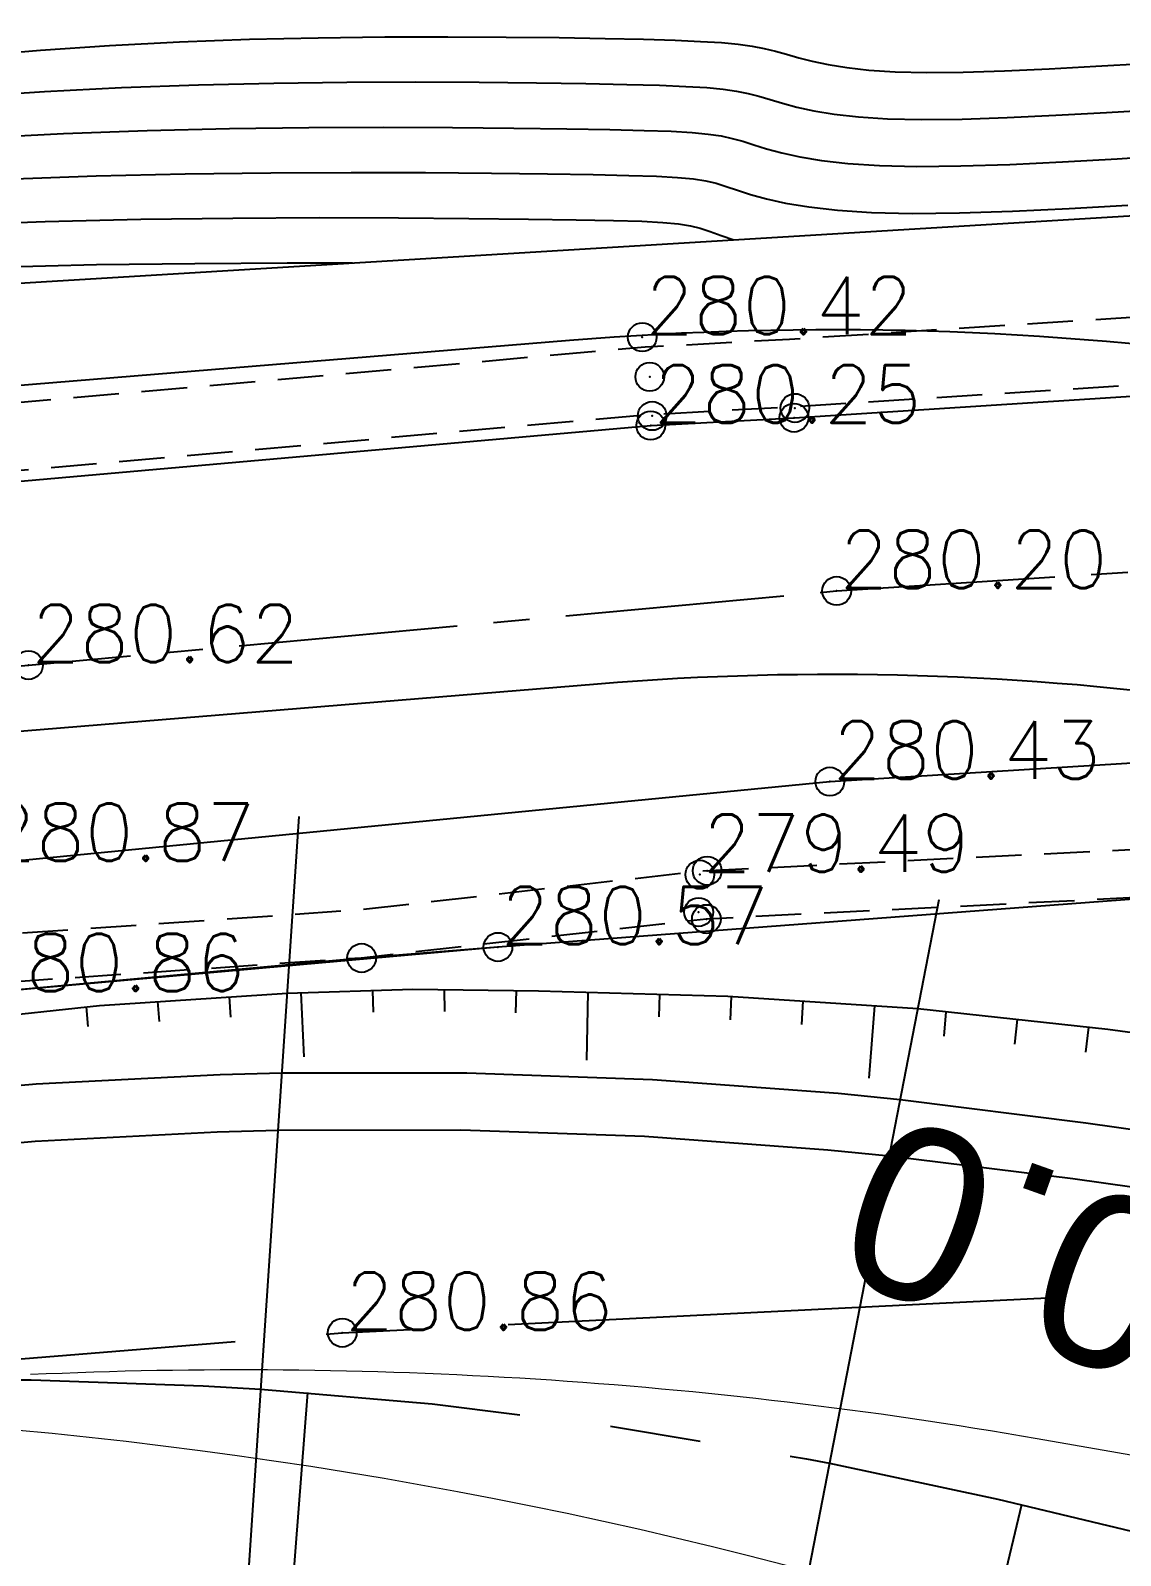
# Model space of a CAD drawing. Header units: millimetres. Extents: x 524954 to 526204, y 9523489 to 9524010.
# Drawn here: x 525146.35 to 525165.33, y 9523768.77 to 9523795.34 of the extents above; entities that cross this region are included whole.
import ezdxf
from ezdxf.enums import TextEntityAlignment as Align

# ---------------------------------------------------------------- set-up
doc = ezdxf.new("R2010")
doc.units = ezdxf.units.MM
doc.header["$PDMODE"] = 32
doc.header["$PDSIZE"] = 0.5
doc.linetypes.add('AXES2', pattern=[28.575, 19.05, -3.175, 3.175, -3.175])
doc.linetypes.add('CACHE2', pattern=[4.7625, 3.175, -1.5875])
for name, color, linetype in [('Axe_Route_Existante', 1, 'AXES2'), ('Bord_Route_Existante', 6, 'Continuous'), ('Caniveau', 5, 'CACHE2'), ('CN_01_00', 3, 'Continuous'), ('CN_02_00', 4, 'Continuous'), ('CN_05_00', 6, 'Continuous'), ('Route - Axe Route de la corniche 1 - Restitution en plan - Axe', 1, 'AXES2'), ('Route - Axe Route de la corniche 1 - Restitution en plan - GEM_Berme', 7, 'Continuous'), ('Route - Axe Route de la corniche 1 - Restitution en plan - GEM_Bretelle', 7, 'Continuous'), ('Route - Axe Route de la corniche 1 - Restitution en plan - Talus déblais', 1, 'Continuous'), ('Route - Axe Route de la corniche 1 - Tabulations', 7, 'Continuous'), ('Route - Axe Route de la corniche 1 - Textes - Arcs', 5, 'Continuous'), ('Route - Giratoire 1+ - Restitution en plan - GEM_ACC', 7, 'Continuous'), ('Route - Giratoire 1+ - Textes - Tabulations', 7, 'Continuous'), ('TopoAlt', 3, 'Continuous'), ('TOPOJIS', 7, 'Continuous')]:
    doc.layers.add(name, color=color, linetype=linetype)
doc.layers.add('Bord_Route_Existante_POLY3D', color=6, linetype='Continuous', plot=False)
doc.layers.add('Giratoire - Nouveau Giratoire1 - Marquages', color=176, linetype='Continuous', lineweight=0)
doc.layers.add('Trottoir', color=7, linetype='Continuous', true_color=0xff6666)
doc.styles.add('Affichages route', font='arial.ttf', dxfattribs={"height": 0.5})
doc.styles.add('Simplex 1.0', font='Simplex.shx', dxfattribs={"width": 0.99, "height": 1})

# ---------------------------------------------------------------- blocks, each defined once
blk = doc.blocks.new('TCPOINT M')
at = {"color": 0}
blk.add_point((0, 0), dxfattribs=at)
at = {"layer": 'TopoAlt', "style": 'Simplex 1.0', "width": 0.99}
blk.add_attdef('ALT', (0.15, 0.15), '', height=1, dxfattribs=at)
blk = doc.blocks.new('MENSURA_TALSYM_1')
at = {"layer": 'Route - Axe Route de la corniche 1 - Restitution en plan - Talus déblais'}
for p, q in [((525151.115, 9523777.456), (525151.06, 9523778.573)), ((525152.319, 9523778.232), (525152.31, 9523778.611)), ((525153.563, 9523778.243), (525153.559, 9523778.625)), ((525154.803, 9523778.223), (525154.809, 9523778.608)), ((525156.037, 9523777.398), (525156.059, 9523778.579)), ((525157.297, 9523778.152), (525157.308, 9523778.545)), ((525147.349, 9523777.985), (525147.319, 9523778.326)), ((525148.595, 9523778.069), (525148.565, 9523778.417)), ((525149.835, 9523778.144), (525149.812, 9523778.5)), ((525158.539, 9523778.101), (525158.558, 9523778.509)), ((525159.78, 9523778.017), (525159.805, 9523778.427)), ((525160.955, 9523777.084), (525161.052, 9523778.345)), ((525162.261, 9523777.817), (525162.298, 9523778.242)), ((525163.495, 9523777.677), (525163.541, 9523778.107)), ((525164.732, 9523777.537), (525164.783, 9523777.972))]:
    blk.add_line(p, q, dxfattribs=at)

msp = doc.modelspace()

# ---------------------------------------------------------------- linework, layer by layer
at = {"layer": 'Axe_Route_Existante', "ltscale": 0.5, "flags": 128}
msp.add_lwpolyline([(524973.101, 9523802.49), (525007.26, 9523792.779), (525027.54, 9523787.364), (525056.127, 9523779.755), (525082.674, 9523773.102), (525107.546, 9523770.048), (525120.684, 9523770.139), (525151.777, 9523772.648), (525176.899, 9523773.894), (525199.324, 9523771.095), (525218.337, 9523765.264), (525227.192, 9523761.534), (525233.843, 9523758.094), (525246.468, 9523751.167), (525256.506, 9523745.531), (525267.014, 9523739.694), (525277.691, 9523733.704), (525288.849, 9523727.299), (525294.632, 9523724.022), (525301.927, 9523719.966), (525310.691, 9523715.333), (525328.32, 9523705.784), (525328.32, 9523705.784), (525337.316, 9523700.691), (525351.138, 9523692.703), (525363.696, 9523685.45), (525368.801, 9523682.627), (525375.475, 9523679.109), (525390.225, 9523670.468), (525400.9, 9523665.019), (525419.619, 9523658.456), (525435.368, 9523656.046), (525454.334, 9523656.625), (525476.288, 9523660.734), (525488.784, 9523664.768), (525501.859, 9523668.012), (525521.809, 9523675.315), (525541.116, 9523687.802), (525552.62, 9523697.708), (525562.351, 9523710.18), (525568.681, 9523722.572), (525575.059, 9523738.704), (525576.995, 9523751.051), (525577.798, 9523776.069), (525576.166, 9523799.52), (525574.181, 9523815.429), (525572.049, 9523834.204), (525569.92, 9523851.041), (525567.326, 9523868.19), (525565.579, 9523885.379), (525563.689, 9523903.219), (525561.356, 9523920.701), (525558.839, 9523938.161)], dxfattribs=at)
at = {"layer": 'Axe_Route_Existante', "ltscale": 0.2, "flags": 128}
for points in [[(524977.305, 9523814.695), (525006.059, 9523804.831), (525028.37, 9523798.479), (525038.912, 9523795.522), (525048.316, 9523792.994), (525057.878, 9523790.358), (525070.878, 9523787.094), (525082.145, 9523784.869), (525094.524, 9523783.207), (525107.043, 9523782.438), (525119.719, 9523782.246), (525132.005, 9523782.846), (525146.311, 9523784.281), (525160.389, 9523785.573)], [(525160.389, 9523785.573), (525205.797, 9523788.476), (525217.621, 9523788.238), (525236.372, 9523785.487), (525254.986, 9523779.404), (525273.087, 9523770.44), (525292.33, 9523759.946), (525308.092, 9523751.255), (525324.048, 9523742.079), (525331.063, 9523738.206), (525341.621, 9523732.26), (525352.065, 9523726.389), (525361.763, 9523720.953), (525371.128, 9523715.674), (525380.291, 9523710.543), (525400.244, 9523698.831), (525414.858, 9523691.369), (525425.413, 9523686.737), (525431.187, 9523683.889)]]:
    msp.add_lwpolyline(points, dxfattribs=at)
at = {"layer": 'Bord_Route_Existante', "flags": 128}
for points in [[(525221.578, 9523770.941), (525214.394, 9523773.56), (525201.773, 9523777.091), (525187.993, 9523779.477), (525178.148, 9523780.174), (525172.157, 9523780.555), (525166.33, 9523780.26), (525154.489, 9523779.368), (525145.368, 9523778.551), (525120.497, 9523776.02), (525106.173, 9523774.773), (525099.776, 9523775.298), (525085.501, 9523777.091), (525074.621, 9523779.414), (525059.705, 9523783.331), (525044.394, 9523787.379), (525028.625, 9523791.594), (525012.747, 9523795.824), (524999.188, 9523799.53), (524974.162, 9523806.373)], [(525119.054, 9523785.177), (525127.352, 9523785.549), (525130.904, 9523785.78), (525144.393, 9523787.326), (525157.15, 9523788.454), (525159.646, 9523788.59), (525186.395, 9523790.309), (525194.259, 9523790.953), (525204.903, 9523791.806), (525211.169, 9523792.244), (525217.137, 9523792.785), (525223.837, 9523793.03), (525235.719, 9523792.006), (525246.137, 9523789.401), (525250.161, 9523787.597), (525257.166, 9523783.785), (525275.212, 9523773.506)], [(525119.151, 9523778.983), (525131.181, 9523779.552), (525145.544, 9523780.818), (525160.271, 9523782.251), (525175.138, 9523783.168), (525185.569, 9523783.964), (525204.023, 9523785.078), (525217.099, 9523783.886), (525220.353, 9523782.2), (525221.764, 9523780.731), (525223.757, 9523777.646), (525223.758, 9523776.783), (525223.758, 9523776.783), (525222.02, 9523771.867), (525221.713, 9523770.949), (525221.578, 9523770.941)]]:
    msp.add_lwpolyline(points, dxfattribs=at)
at = {"layer": 'Bord_Route_Existante_POLY3D'}
for points in [[(525119.054, 9523785.177, 281.47), (525127.352, 9523785.549, 281.18), (525130.904, 9523785.78, 281.09), (525141.031, 9523786.975, 280.74), (525144.393, 9523787.326, 280.62), (525157.15, 9523788.454, 280.25), (525159.646, 9523788.59, 280.16), (525173.021, 9523789.449, 279.82), (525186.395, 9523790.309, 279.47), (525194.259, 9523790.953, 279.16), (525204.903, 9523791.806, 278.94), (525211.169, 9523792.244, 278.76), (525217.103, 9523792.815, 278.74), (525217.137, 9523792.785, 278.63), (525223.837, 9523793.03, 278.44), (525223.846, 9523793.096, 278.57), (525235.719, 9523792.006, 278.18), (525246.137, 9523789.401, 277.89), (525250.161, 9523787.597, 277.78), (525257.166, 9523783.785, 277.56), (525275.212, 9523773.506, 277.13)], [(525119.151, 9523778.983, 281.72), (525131.181, 9523779.552, 281.32), (525145.544, 9523780.818, 280.87), (525160.271, 9523782.251, 280.43), (525175.138, 9523783.168, 280.05), (525185.569, 9523783.964, 279.63)], [(525187.993, 9523779.477, 279.49), (525178.148, 9523780.174, 279.78), (525172.157, 9523780.555, 279.98), (525172.077, 9523780.612, 279.04), (525166.33, 9523780.26, 280.19), (525154.489, 9523779.368, 280.57), (525152.114, 9523779.177, 280.66), (525145.368, 9523778.551, 280.86), (525120.497, 9523776.02, 281.76)]]:
    msp.add_polyline3d(points, dxfattribs=at)
at = {"layer": 'Caniveau', "ltscale": 0.25, "flags": 128}
for points in [[(524978.921, 9523818.749), (525007.12, 9523808.984), (525050.049, 9523797.236), (525059.403, 9523794.608), (525066.071, 9523792.798), (525071.256, 9523791.666), (525075.778, 9523790.605), (525082.17, 9523789.332), (525091.46, 9523787.968), (525094.462, 9523787.615), (525106.129, 9523786.717), (525119.032, 9523786.55), (525127.277, 9523786.92), (525130.781, 9523787.148), (525144.254, 9523788.692), (525157.053, 9523789.824), (525159.565, 9523789.96), (525186.295, 9523791.678), (525194.148, 9523792.321), (525204.801, 9523793.175), (525211.059, 9523793.613), (525217.049, 9523794.156), (525223.871, 9523794.405), (525235.946, 9523793.365), (525246.588, 9523790.704), (525250.771, 9523788.828), (525257.796, 9523785.005), (525267.26, 9523779.721), (525275.934, 9523774.674), (525286.15, 9523769.083)], [(524978.535, 9523817.634), (525006.771, 9523807.856), (525049.734, 9523796.099), (525059.089, 9523793.471), (525065.79, 9523791.652), (525070.996, 9523790.516), (525075.528, 9523789.452), (525081.969, 9523788.169), (525091.305, 9523786.798), (525094.348, 9523786.441), (525106.076, 9523785.538), (525119.051, 9523785.37), (525127.341, 9523785.742), (525130.887, 9523785.973), (525144.373, 9523787.518), (525157.137, 9523788.647), (525159.635, 9523788.783), (525186.381, 9523790.501), (525194.243, 9523791.145), (525204.889, 9523791.999), (525211.154, 9523792.437), (525217.124, 9523792.978), (525223.842, 9523793.224), (525235.751, 9523792.198), (525246.2, 9523789.585), (525250.247, 9523787.77), (525257.255, 9523783.957), (525267.01, 9523778.976), (525275.314, 9523773.67), (525285.519, 9523767.841)], [(524975.141, 9523808.618), (525000.68, 9523801.804), (525030.01, 9523793.854), (525045.477, 9523789.732), (525059.166, 9523786.012), (525065.902, 9523784.25), (525084.094, 9523779.959), (525088.525, 9523779.269), (525107.014, 9523777.537), (525120.727, 9523777.307), (525124.339, 9523777.743), (525144.189, 9523779.476), (525152.038, 9523780.016), (525158.051, 9523780.697), (525172.163, 9523781.399), (525172.115, 9523781.335), (525186.089, 9523780.714), (525201.95, 9523777.916), (525212.887, 9523775.146), (525221.806, 9523771.933), (525221.948, 9523771.873)], [(525221.578, 9523770.941), (525212.633, 9523774.341), (525201.773, 9523777.091), (525185.999, 9523779.874), (525185.993, 9523779.938), (525172.157, 9523780.555), (525158.119, 9523779.856), (525152.114, 9523779.177), (525144.255, 9523778.635), (525124.426, 9523776.904), (525120.771, 9523776.463), (525106.967, 9523776.694), (525088.421, 9523778.432), (525083.932, 9523779.131), (525065.698, 9523783.432), (525058.949, 9523785.198), (525045.258, 9523788.918), (525029.791, 9523793.04), (525029.791, 9523793.04), (525029.791, 9523793.04), (525029.791, 9523793.04), (525000.461, 9523800.99), (524974.924, 9523807.804)]]:
    msp.add_lwpolyline(points, dxfattribs=at)
at = {"layer": 'CN_01_00', "flags": 128}
for points, elevation in [([(525145.352, 9523794.898), (525146.52, 9523794.996), (525147.721, 9523795.078), (525148.941, 9523795.14), (525150.16, 9523795.183), (525151.358, 9523795.21), (525152.516, 9523795.224), (525153.614, 9523795.228), (525154.633, 9523795.223), (525155.553, 9523795.212), (525156.354, 9523795.198), (525157.024, 9523795.183), (525157.573, 9523795.166), (525158.019, 9523795.147), (525158.38, 9523795.125), (525158.673, 9523795.097), (525158.916, 9523795.064), (525159.126, 9523795.025), (525159.321, 9523794.978), (525159.517, 9523794.923), (525159.728, 9523794.863), (525159.965, 9523794.802), (525160.24, 9523794.743), (525160.565, 9523794.69), (525160.951, 9523794.647), (525161.411, 9523794.617), (525161.957, 9523794.604), (525162.595, 9523794.611), (525163.312, 9523794.634), (525164.089, 9523794.67), (525164.906, 9523794.714), (525165.746, 9523794.763)], 287), ([(525144.9, 9523791.948), (525146.601, 9523792.009), (525148.267, 9523792.048), (525149.868, 9523792.069), (525151.375, 9523792.076), (525152.755, 9523792.073), (525153.981, 9523792.063), (525155.02, 9523792.051), (525155.854, 9523792.04), (525156.501, 9523792.028), (525156.993, 9523792.013), (525157.36, 9523791.994), (525157.632, 9523791.968), (525157.84, 9523791.934), (525158.013, 9523791.89), (525158.183, 9523791.833), (525158.376, 9523791.764), (525158.6, 9523791.689)], 283)]:
    msp.add_lwpolyline(points, dxfattribs=dict(at, elevation=elevation))
at = {"layer": 'CN_02_00', "flags": 128}
for points, elevation in [([(525145.268, 9523794.184), (525146.59, 9523794.274), (525147.931, 9523794.342), (525149.27, 9523794.389), (525150.585, 9523794.42), (525151.854, 9523794.436), (525153.054, 9523794.44), (525154.163, 9523794.435), (525155.16, 9523794.425), (525156.021, 9523794.411), (525156.731, 9523794.397), (525157.305, 9523794.382), (525157.763, 9523794.364), (525158.125, 9523794.342), (525158.413, 9523794.315), (525158.647, 9523794.282), (525158.848, 9523794.241), (525159.036, 9523794.192), (525159.232, 9523794.133), (525159.448, 9523794.069), (525159.698, 9523794.002), (525159.993, 9523793.938), (525160.345, 9523793.88), (525160.768, 9523793.833), (525161.273, 9523793.8), (525161.873, 9523793.786), (525162.574, 9523793.794), (525163.359, 9523793.819), (525164.206, 9523793.859), (525165.092, 9523793.908), (525165.994, 9523793.962)], 286), ([(525145.91, 9523792.746), (525147.491, 9523792.802), (525149.04, 9523792.838), (525150.53, 9523792.858), (525151.934, 9523792.864), (525153.225, 9523792.86), (525154.374, 9523792.85), (525155.354, 9523792.838), (525156.146, 9523792.826), (525156.769, 9523792.812), (525157.25, 9523792.796), (525157.615, 9523792.776), (525157.893, 9523792.75), (525158.109, 9523792.717), (525158.292, 9523792.674), (525158.467, 9523792.62), (525158.661, 9523792.554), (525158.889, 9523792.48), (525159.164, 9523792.404), (525159.498, 9523792.329), (525159.906, 9523792.262), (525160.401, 9523792.206), (525160.996, 9523792.168), (525161.704, 9523792.151), (525162.53, 9523792.16), (525163.453, 9523792.191), (525164.441, 9523792.238), (525165.463, 9523792.296)], 284), ([(525128.108, 9523789.52), (525128.112, 9523789.521), (525128.144, 9523789.525), (525128.228, 9523789.536), (525128.393, 9523789.559), (525128.664, 9523789.596), (525129.068, 9523789.652), (525129.633, 9523789.729), (525130.385, 9523789.832), (525131.341, 9523789.963), (525132.488, 9523790.115), (525133.802, 9523790.281), (525135.259, 9523790.454), (525136.837, 9523790.625), (525138.513, 9523790.788), (525140.262, 9523790.934), (525142.063, 9523791.057), (525143.889, 9523791.15), (525145.711, 9523791.215), (525147.494, 9523791.257), (525149.206, 9523791.28), (525150.815, 9523791.288), (525151.956, 9523791.286)], 282)]:
    msp.add_lwpolyline(points, dxfattribs=dict(at, elevation=elevation))
at = {"layer": 'CN_05_00', "elevation": 285, "flags": 128}
msp.add_lwpolyline([(525145.458, 9523793.469), (525146.921, 9523793.544), (525148.38, 9523793.596), (525149.812, 9523793.629), (525151.192, 9523793.647), (525152.494, 9523793.652), (525153.694, 9523793.648), (525154.767, 9523793.638), (525155.687, 9523793.625), (525156.439, 9523793.611), (525157.037, 9523793.597), (525157.506, 9523793.58), (525157.87, 9523793.559), (525158.153, 9523793.533), (525158.378, 9523793.499), (525158.57, 9523793.457), (525158.752, 9523793.406), (525158.947, 9523793.343), (525159.169, 9523793.274), (525159.431, 9523793.203), (525159.745, 9523793.134), (525160.126, 9523793.071), (525160.584, 9523793.02), (525161.134, 9523792.984), (525161.788, 9523792.969), (525162.552, 9523792.977), (525163.406, 9523793.005), (525164.323, 9523793.048), (525165.277, 9523793.102), (525166.241, 9523793.162)], dxfattribs=at)
at = {"layer": 'Giratoire - Nouveau Giratoire1 - Marquages', "color": 7, "linetype": 'Continuous'}
msp.add_line((525169.107, 9523769.891, 0), (525163.882, 9523770.8, 0), dxfattribs=at)
for centre, radius, start, end in [((525150.011, 9523691.315, 0), 80.686, 80.10064, 92.60372), ((525138.459, 9523688.115, 0), 83.187, 65.94007, 94.61306)]:
    msp.add_arc(centre, radius, start, end, dxfattribs=at)
at = {"layer": 'Route - Axe Route de la corniche 1 - Restitution en plan - Axe', "ltscale": 0.5, "flags": 128}
msp.add_lwpolyline([(525046.677, 9523782.319), (525051.521, 9523781.079), (525061.208, 9523778.598), (525070.896, 9523776.118), (525075.753, 9523774.931), (525080.64, 9523773.878), (525085.555, 9523772.962), (525090.494, 9523772.182), (525095.453, 9523771.54), (525100.427, 9523771.036), (525105.413, 9523770.67), (525110.408, 9523770.443), (525115.407, 9523770.354), (525120.407, 9523770.405), (525125.403, 9523770.594), (525130.392, 9523770.922), (525140.361, 9523771.706), (525143.359, 9523771.825), (525146.358, 9523771.83), (525149.356, 9523771.724), (525150.354, 9523771.663), (525153.343, 9523771.407), (525156.32, 9523771.039), (525159.863, 9523770.452), (525160.264, 9523770.375), (525163.198, 9523769.748), (525170.007, 9523768.122), (525175.376, 9523766.838)], dxfattribs=at)
at = {"layer": 'Route - Axe Route de la corniche 1 - Restitution en plan - GEM_Berme', "flags": 128}
msp.add_lwpolyline([(525125.17, 9523775.088), (525130.034, 9523775.408), (525138.002, 9523776.077), (525140.093, 9523776.315), (525143.258, 9523776.703), (525146.445, 9523776.985), (525149.651, 9523777.148), (525150.723, 9523777.176), (525153.948, 9523777.179), (525157.18, 9523777.061), (525160.417, 9523776.82), (525161.495, 9523776.713), (525164.729, 9523776.307), (525170.732, 9523775.458), (525171.739, 9523775.372), (525172.759, 9523775.338), (525173.792, 9523775.356), (525174.837, 9523775.429), (525176.291, 9523775.629)], dxfattribs=at)
at = {"layer": 'Route - Axe Route de la corniche 1 - Restitution en plan - GEM_Bretelle', "flags": 128}
msp.add_lwpolyline([(525125.222, 9523774.089), (525130.114, 9523774.411), (525138.082, 9523775.08), (525140.151, 9523775.316), (525143.278, 9523775.704), (525146.428, 9523775.985), (525149.597, 9523776.15), (525150.657, 9523776.178), (525153.843, 9523776.184), (525157.039, 9523776.071), (525160.238, 9523775.836), (525161.305, 9523775.731), (525164.502, 9523775.334), (525170.499, 9523774.485), (525171.507, 9523774.4), (525172.527, 9523774.365), (525173.559, 9523774.384), (525174.605, 9523774.457), (525176.217, 9523774.679), (525177.299, 9523774.903), (525179.003, 9523775.388), (525179.085, 9523775.416)], dxfattribs=at)
at = {"layer": 'Route - Axe Route de la corniche 1 - Restitution en plan - Talus déblais', "flags": 128}
msp.add_lwpolyline([(525125.129, 9523775.886), (525129.962, 9523776.317), (525137.915, 9523777.155), (525140.027, 9523777.433), (525143.233, 9523777.884), (525147.55, 9523778.351), (525150.816, 9523778.566), (525153.004, 9523778.632), (525155.195, 9523778.603), (525158.495, 9523778.513), (525161.803, 9523778.296), (525165.11, 9523777.937), (525170.133, 9523777.256), (525171.135, 9523777.147), (525172.153, 9523777.103), (525173.182, 9523777.108), (525175.27, 9523777.24), (525175.6, 9523777.28)], dxfattribs=at)
at = {"layer": 'Route - Axe Route de la corniche 1 - Tabulations'}
for p, q in [((525151.022, 9523781.641), (525149.687, 9523761.686)), ((525162.171, 9523780.191), (525158.358, 9523760.558))]:
    msp.add_line(p, q, dxfattribs=at)
at = {"layer": 'Route - Axe Route de la corniche 1 - Textes - Arcs'}
for p, q in [((525151.17, 9523771.605), (525145.783, 9523701.812)), ((525163.608, 9523769.651), (525147.338, 9523701.568))]:
    msp.add_line(p, q, dxfattribs=at)
at = {"layer": 'Route - Giratoire 1+ - Restitution en plan - GEM_ACC'}
msp.add_lwpolyline([(525194.065, 9523786.493, -0.09793), (525190.966, 9523786.326), (525168.191, 9523789.565, 0.055806), (525155.735, 9523789.935), (525133.262, 9523788.095)], format="xyb", dxfattribs=at)
at = {"layer": 'Route - Giratoire 1+ - Restitution en plan - GEM_ACC', "flags": 128}
msp.add_lwpolyline([(525133.752, 9523782.115), (525156.225, 9523783.956, -0.055806), (525167.347, 9523783.624), (525178.449, 9523782.045, -0.50578), (525180.727, 9523777.77)], format="xyb", dxfattribs=at)
at = {"layer": 'Trottoir', "ltscale": 0.25, "flags": 128}
msp.add_lwpolyline([(525109.407, 9523788.924), (525126.934, 9523789.003), (525126.934, 9523789.003), (525140.593, 9523790.596), (525194.008, 9523793.838), (525194.008, 9523793.838), (525194.008, 9523793.838), (525194.008, 9523793.838), (525194.008, 9523793.838), (525210.743, 9523795.795), (525210.743, 9523795.795), (525210.743, 9523795.795), (525223.913, 9523796.423), (525236.56, 9523796.129), (525246.634, 9523793.271), (525254.607, 9523789.446), (525268.338, 9523781.556), (525268.338, 9523781.556), (525283.706, 9523772.799), (525283.706, 9523772.799), (525283.706, 9523772.799)], dxfattribs=at)

# ---------------------------------------------------------------- block references
at = {"layer": 'Route - Axe Route de la corniche 1 - Restitution en plan - Talus déblais'}
msp.add_blockref('MENSURA_TALSYM_1', (0, 0), dxfattribs=at)
at = {"layer": 'TOPOJIS'}
ref = msp.add_blockref('TCPOINT M', (525157.002, 9523789.994, 280.42), dxfattribs=at)
ref.add_attrib('ALT', '280.42', (525157.052, 9523790.044, 280.42), dxfattribs={"layer": 'TopoAlt', "height": 1, "style": 'Simplex 1.0', "width": 0.99})
for p in [(525157.133, 9523789.303, 279.14), (525159.662, 9523788.759, 280.3), (525157.176, 9523788.621, 280.4), (525159.646, 9523788.59, 280.16), (525158.134, 9523780.697, 280.23), (525157.985, 9523779.977, 279.47), (525158.119, 9523779.856, 280.43), (525152.114, 9523779.177, 280.66)]:
    msp.add_blockref('TCPOINT M', p, dxfattribs=at)
ref = msp.add_blockref('TCPOINT M', (525157.15, 9523788.454, 280.25), dxfattribs=at)
ref.add_attrib('ALT', '280.25', (525157.2, 9523788.504, 280.25), dxfattribs={"layer": 'TopoAlt', "height": 1, "style": 'Simplex 1.0', "width": 0.99})
ref = msp.add_blockref('TCPOINT M', (525160.389, 9523785.573, 280.2), dxfattribs=at)
ref.add_attrib('ALT', '280.20', (525160.439, 9523785.623, 280.2), dxfattribs={"layer": 'TopoAlt', "height": 1, "style": 'Simplex 1.0', "width": 0.99})
ref = msp.add_blockref('TCPOINT M', (525146.311, 9523784.281, 280.62), dxfattribs=at)
ref.add_attrib('ALT', '280.62', (525146.361, 9523784.331, 280.62), dxfattribs={"layer": 'TopoAlt', "height": 1, "style": 'Simplex 1.0', "width": 0.99})
ref = msp.add_blockref('TCPOINT M', (525160.271, 9523782.251, 280.43), dxfattribs=at)
ref.add_attrib('ALT', '280.43', (525160.321, 9523782.301, 280.43), dxfattribs={"layer": 'TopoAlt', "height": 1, "style": 'Simplex 1.0', "width": 0.99})
ref = msp.add_blockref('TCPOINT M', (525145.544, 9523780.818, 280.87), dxfattribs=at)
ref.add_attrib('ALT', '280.87', (525145.594, 9523780.868, 280.87), dxfattribs={"layer": 'TopoAlt', "height": 1, "style": 'Simplex 1.0', "width": 0.99})
ref = msp.add_blockref('TCPOINT M', (525158.005, 9523780.63, 279.49), dxfattribs=at)
ref.add_attrib('ALT', '279.49', (525158.055, 9523780.68, 279.49), dxfattribs={"layer": 'TopoAlt', "height": 1, "style": 'Simplex 1.0', "width": 0.99})
ref = msp.add_blockref('TCPOINT M', (525154.489, 9523779.368, 280.57), dxfattribs=at)
ref.add_attrib('ALT', '280.57', (525154.539, 9523779.418, 280.57), dxfattribs={"layer": 'TopoAlt', "height": 1, "style": 'Simplex 1.0', "width": 0.99})
ref = msp.add_blockref('TCPOINT M', (525145.368, 9523778.551, 280.86), dxfattribs=at)
ref.add_attrib('ALT', '280.86', (525145.418, 9523778.601, 280.86), dxfattribs={"layer": 'TopoAlt', "height": 1, "style": 'Simplex 1.0', "width": 0.99})
ref = msp.add_blockref('TCPOINT M', (525151.777, 9523772.648, 280.86), dxfattribs=at)
ref.add_attrib('ALT', '280.86', (525151.827, 9523772.698, 280.86), dxfattribs={"layer": 'TopoAlt', "height": 1, "style": 'Simplex 1.0', "width": 0.99})

# ---------------------------------------------------------------- texts
at = {"layer": 'Route - Giratoire 1+ - Textes - Tabulations', "style": 'Affichages route'}
msp.add_text('70.0', height=3, rotation=160.4282, dxfattribs=at).set_placement((525168.419, 9523772.372), align=Align.MIDDLE_LEFT)

doc.saveas('drawing.dxf')
